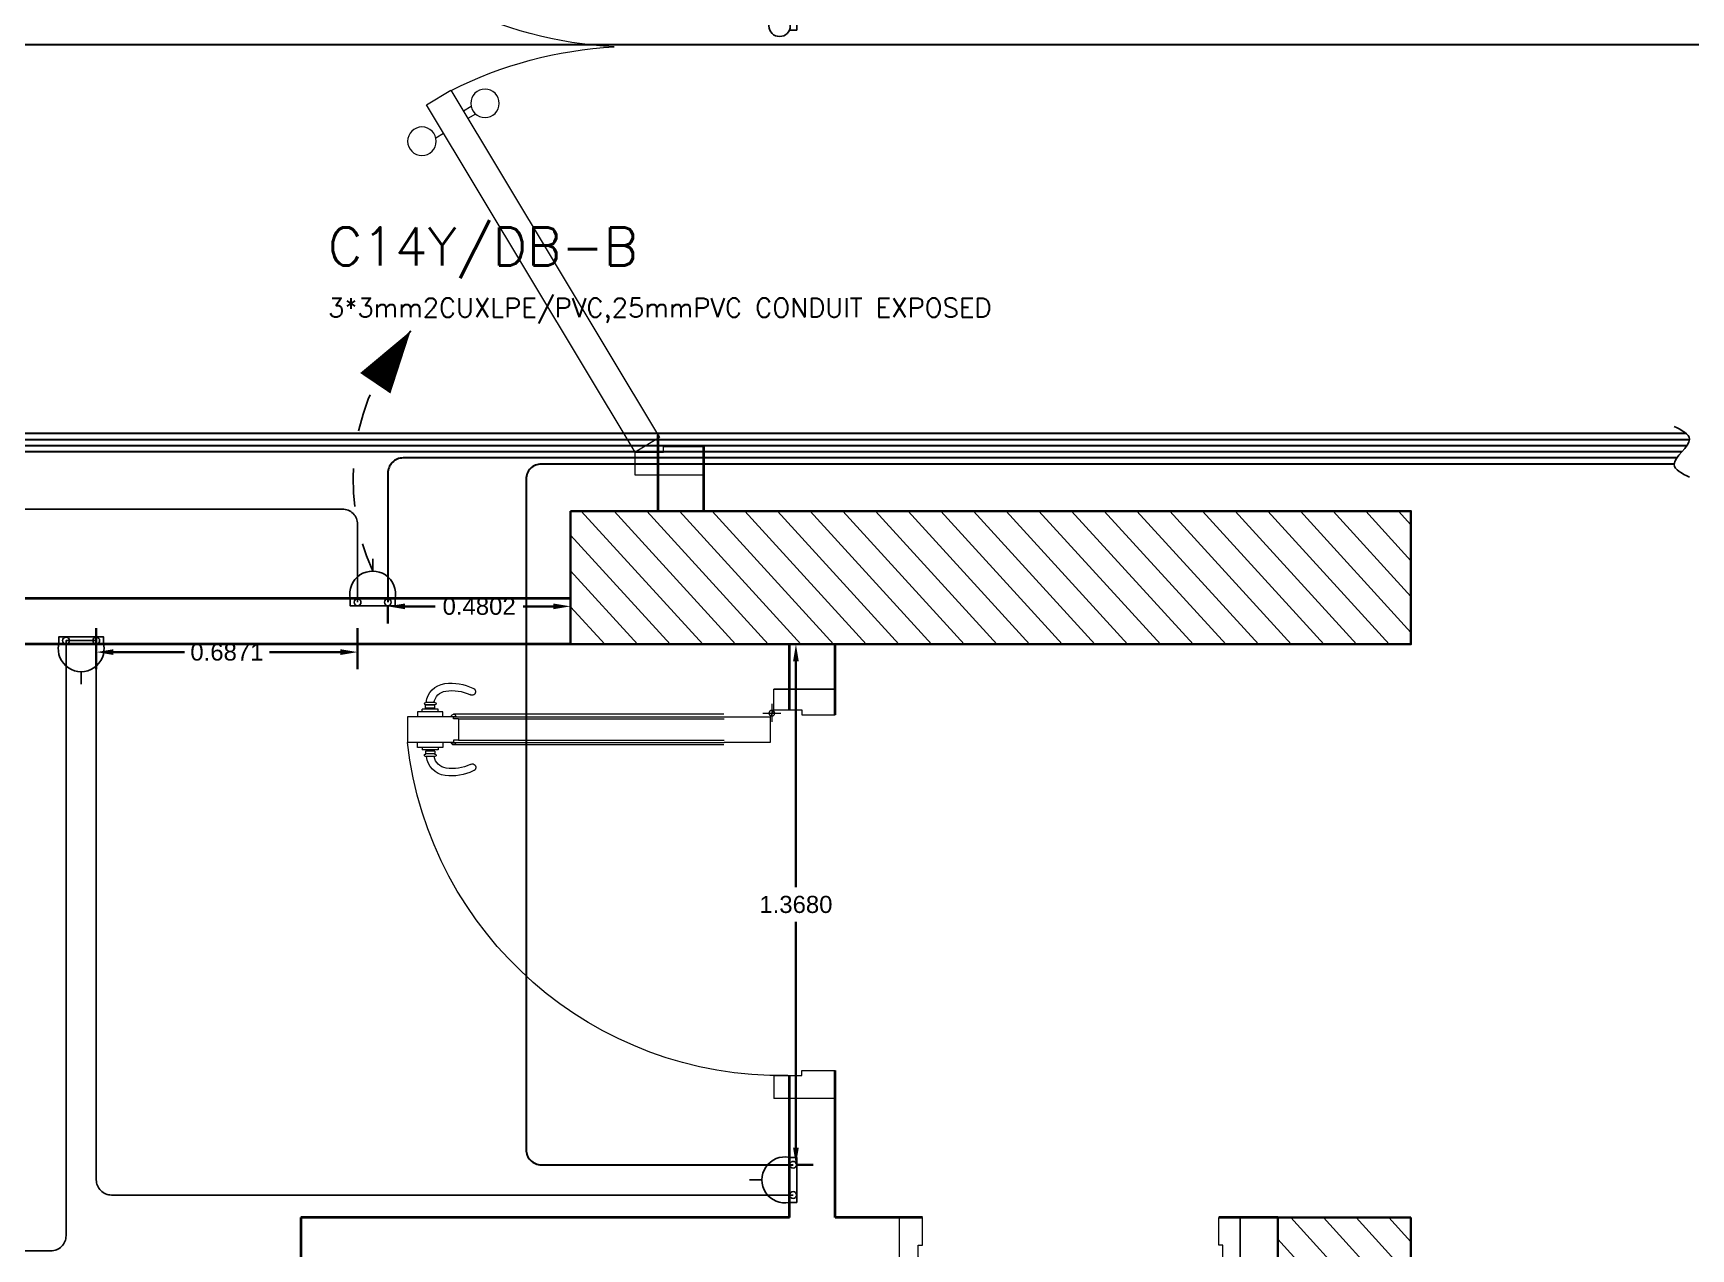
# Model space of a CAD drawing. Header units: inches. Extents: x 3955 to 4125, y 4886 to 4983.
# Drawn here: x 4019.89 to 4024.249, y 4927.915 to 4931.111 of the extents above; entities that cross this region are included whole.
import ezdxf

# ---------------------------------------------------------------- set-up
doc = ezdxf.new("R2010")
doc.units = ezdxf.units.IN
doc.header["$MEASUREMENT"] = 0
doc.linetypes.add('HIDDEN', pattern=[0.375, 0.25, -0.125])
doc.layers.get('0').update_dxf_attribs({"lineweight": 35})
doc.layers.get('Defpoints').update_dxf_attribs({"lineweight": 25})
for name, color, linetype, lineweight in [('Column(S)', 24, 'Continuous', 35), ('DIM', 6, 'Continuous', 20), ('DOOR', 24, 'Continuous', 18), ('hatch col(S)', 45, 'Continuous', 15), ('Shop Drawing', 3, 'Continuous', 30), ('walls', 7, 'Continuous', 40)]:
    doc.layers.add(name, color=color, linetype=linetype, lineweight=lineweight)
for name, color, linetype in [('E-CUT', 30, 'Continuous'), ('E-LEADER', 30, 'Continuous'), ('E-POWER', 3, 'Continuous'), ('E-TEXT', 2, 'Continuous'), ('finish', 32, 'Continuous'), ('N Wiring', 255, 'Continuous'), ('WE - BOXES', 2, 'Continuous')]:
    doc.layers.add(name, color=color, linetype=linetype)
doc.styles.add('ELEC', font='romans.shx')
doc.styles.get("Standard").update_dxf_attribs({"font": 'arial.ttf'})
doc.dimstyles.get("Standard").update_dxf_attribs({"dimtxt": 0.18, "dimasz": 0.18, "dimexe": 0.18, "dimexo": 0.0625, "dimgap": 0.09, "dimtad": 0, "dimtih": 1, "dimtoh": 1, "dimdec": 4, "dimzin": 0, "dimdsep": 46, "dimtxsty": 'Standard', "dimcen": 0.09, "dimadec": 0, "dimazin": 0, "dimtfac": 1, "dimtdec": 4, "dimtofl": 0, "dimtmove": 0, "dimatfit": 3, "dimfxl": 1, "dimtolj": 1, "dimtzin": 0, "dimarcsym": 0})
pattern_1 = [(132.3684, (-150.37583, 298.166544), (-0.046915522, -0.042792333), [])]

# ---------------------------------------------------------------- blocks, each defined once
blk = doc.blocks.new('A$C18813F01')
at = {"layer": 'DOOR'}
for p, q in [((0.7167, 2.181), (0.5968, 2.181)), ((0.5968, 2.181), (0.7168, 2.181)), ((0.5968, 2.181), (0.7168, 2.181)), ((0.5968, 2.131), (0.5968, 2.181)), ((0.7167, 2.181), (0.7167, 2.181)), ((0.7168, 2.181), (0.7168, 2.141)), ((0.6668, 2.131), (0.5968, 2.131)), ((0.7168, 2.141), (0.6668, 2.141)), ((0.6668, 2.141), (0.6668, 2.131)), ((0.6739, 2.1152), (0.7168, 2.141)), ((0.7168, 2.141), (1.0826, 1.5324)), ((1.0397, 1.5067), (0.6739, 2.1152)), ((1.0311, 1.6182), (0.9882, 1.5924)), ((1.0662, 1.5901), (1.0527, 1.5821)), ((0.9965, 1.5483), (1.0099, 1.5563)), ((1.0042, 1.5354), (1.0176, 1.5435)), ((1.0826, 1.5324), (1.0397, 1.5067)), ((1.0397, 1.3546), (0.6739, 0.7461)), ((1.0826, 1.3288), (1.0397, 1.3546)), ((0.7168, 0.7203), (1.0826, 1.3288)), ((0.9965, 1.313), (1.0099, 1.3049)), ((1.0042, 1.3259), (1.0176, 1.3178)), ((1.0662, 1.2711), (1.0527, 1.2792)), ((0.6668, 0.7303), (0.5968, 0.7303)), ((0.5968, 0.7303), (0.5968, 0.6803)), ((0.6668, 0.7203), (0.6668, 0.7303)), ((0.6739, 0.7461), (0.7168, 0.7203)), ((0.7168, 0.7203), (0.6668, 0.7203)), ((0.7168, 0.6803), (0.7168, 0.7203)), ((0.5968, 0.6803), (0.7168, 0.6803))]:
    blk.add_line(p, q, dxfattribs=at)
for centre in [(1.0905, 1.596), (0.9799, 1.5295), (0.9799, 1.3317), (1.0905, 1.2653)]:
    blk.add_circle(centre, 0.025, dxfattribs=at)
for centre, start, end in [((0.7158, 2.1454), 273.0399, 296.8865), ((0.7158, 0.7158), 63.1135, 86.9601)]:
    blk.add_arc(centre, 0.7158, start, end, dxfattribs=at)
blk = doc.blocks.new('A$C73D03C2A')
at = {"layer": 'DOOR', "linetype": 'Continuous'}
for p, q in [((0.0605, 0.8351), (0.0605, 0.8895)), ((0.0605, 0.8895), (0.0714, 0.8895)), ((0.0714, 0.8128), (0.0714, 0.9107)), ((0.0714, 0.9107), (0.1258, 0.9107)), ((0.1258, 0.8128), (0.1258, 0.9107)), ((0.1367, 0.8895), (0.1258, 0.8895)), ((0.1367, 0.8351), (0.1367, 0.8895)), ((0.0412, 0.8522), (0.0412, 0.8715)), ((0.0463, 0.8522), (0.0463, 0.8715)), ((0.0466, 0.8522), (0.0466, 0.8721)), ((0.0529, 0.8721), (0.0466, 0.8721)), ((0.0529, 0.8522), (0.0466, 0.8522)), ((0.0529, 0.8522), (0.0529, 0.8721)), ((0.0551, 0.8453), (0.0551, 0.879)), ((0.0605, 0.879), (0.0551, 0.879)), ((0.1367, 0.879), (0.1421, 0.879)), ((0.1421, 0.8453), (0.1421, 0.879)), ((0.1443, 0.8721), (0.1506, 0.8721)), ((0.1443, 0.8522), (0.1443, 0.8721)), ((0.1443, 0.8522), (0.1506, 0.8522)), ((0.1506, 0.8522), (0.1506, 0.8721)), ((0.156, 0.8721), (0.1558, 0.8721)), ((0.156, 0.8522), (0.156, 0.8721)), ((0.0605, 0.8453), (0.0551, 0.8453)), ((0.0714, 0.8351), (0.0605, 0.8351)), ((0.0659, 0.2365), (0.0659, 0.8124)), ((0.0706, 0.8171), (0.0706, 0.8076)), ((0.0714, 0.8128), (0.0714, 0.2363)), ((0.0757, 0.8128), (0.0714, 0.8128)), ((0.0757, 0.8019), (0.0757, 0.8128)), ((0.1214, 0.8019), (0.1214, 0.8128)), ((0.1214, 0.8128), (0.1258, 0.8128)), ((0.1258, 0.8351), (0.1367, 0.8351)), ((0.1258, 0.8128), (0.1258, 0.2363)), ((0.1266, 0.8171), (0.1266, 0.8076)), ((0.1313, 0.2365), (0.1313, 0.8124)), ((0.1367, 0.8453), (0.1421, 0.8453)), ((0.0757, 0.8019), (0.0757, 0.2363)), ((0.0757, 0.8019), (0.1214, 0.8019)), ((0.1214, 0.8019), (0.1214, 0.2363)), ((0.0714, 0.2363), (0.0714, 0.1384)), ((0.1258, 0.1384), (0.1258, 0.2363)), ((0.0127, 0), (0.0127, 0.1306)), ((0.0563, 0.1306), (0.0127, 0.1306)), ((0.0563, 0.1306), (0.0563, 0.0707)), ((0.0714, 0.1384), (0.1258, 0.1384)), ((0.8351, 0.1306), (0.8351, 0.0707)), ((0.8351, 0.1306), (0.8839, 0.1306)), ((0.8839, 0), (0.8839, 0.1306)), ((0.0563, 0.0707), (0.0671, 0.0707)), ((0.0671, 0.0707), (0.0671, 0)), ((0.8242, 0.0707), (0.8242, 0)), ((0.8351, 0.0707), (0.8242, 0.0707)), ((0.0671, 0), (0.0127, 0)), ((0.8242, 0), (0.8839, 0))]:
    blk.add_line(p, q, dxfattribs=at)
at = {"layer": 'DOOR'}
for p, q in [((0.0638, 0.1538), (0.0638, 0.1152)), ((0.0127, 0.1307), (0.0127, 0)), ((0.0127, 0.1307), (0.0127, 0)), ((0.0127, 0.1307), (0.0127, 0)), ((0.0435, 0.1345), (0.0822, 0.1345)), ((0.0563, 0.1306), (0.0714, 0.1384))]:
    blk.add_line(p, q, dxfattribs=at)
at = {"layer": 'DOOR', "linetype": 'Continuous'}
blk.add_circle((0.0638, 0.1345), 0.00617, dxfattribs=at)
at = {"layer": 'DOOR'}
blk.add_arc((0.0349, 0.1156), 0.8003, 358.9289, 83.4773, dxfattribs=at)
at = {"layer": 'DOOR', "linetype": 'Continuous'}
for centre, radius, start, end in [((0.0462, 0.8251), 0.0459, 96.2766, 172.4946), ((0.0462, 0.8251), 0.0297, 99.7089, 172.4946), ((0.0437, 0.8715), 0.00259, 0, 180), ((0.0437, 0.8522), 0.00259, 180, 0), ((0.1532, 0.8721), 0.00262, 0, 192.4511), ((0.1532, 0.8522), 0.00262, 167.5489, 0), ((0.151, 0.8244), 0.0459, 7.5054, 83.7234), ((0.151, 0.8244), 0.0297, 7.5054, 80.2911), ((0.1052, 0.8173), 0.1054, 172.4946, 205.9899), ((0.106, 0.8158), 0.0903, 171.5898, 204.9077), ((0.0706, 0.8124), 0.00476, 90, 270), ((0.1266, 0.8124), 0.00476, 270, 90), ((0.0912, 0.8151), 0.0903, 335.0923, 8.4102), ((0.092, 0.8166), 0.1054, 334.0101, 7.5054), ((0.0179, 0.7732), 0.00773, 195.2913, 36.6885), ((0.1793, 0.7725), 0.00773, 143.3115, 344.7087)]:
    blk.add_arc(centre, radius, start, end, dxfattribs=at)
blk = doc.blocks.new('S1')
for p, q in [((0, 180), (0, 260)), ((-147, 0), (147, 0))]:
    blk.add_line(p, q)
blk.add_lwpolyline([(147, 0), (-147, 0), (-147, -48), (147, -48)], close=True)
for centre in [(-99, -24), (99, -24)]:
    blk.add_circle(centre, 22.2)
at = {"linetype": 'Continuous'}
blk.add_arc((0, 30), 150, 348.4616, 191.5384, dxfattribs=at)
blk = doc.blocks.new('*U9')
blk.add_line((233, 512.3), (309.4, 559.6))
blk.add_lwpolyline([(309.4, 559.6, 0, 96, 0), (174.8, 461.8, 96, 96, 0)], format="xyseb")
at = {"linetype": 'HIDDEN', "ltscale": 0.2}
blk.add_arc((581.3, 44), 583, 117.8068, 184.3237, dxfattribs=at)
blk = doc.blocks.new('*D351')
at = {"layer": 'Defpoints', "color": 0}
for p in [(3534.2565, 1331.9664, 0), (3534.7367, 1331.9664, 0), (3534.7367, 1331.9558)]:
    blk.add_point(p, dxfattribs=at)
at = {"layer": 'DIM', "color": 0, "lineweight": -2, "transparency": 16777216}
for p, q in [((3534.2565, 1331.9558), (3534.2565, 1331.9108)), ((3534.3015, 1331.9558), (3534.3809, 1331.9558)), ((3534.6917, 1331.9558), (3534.6123, 1331.9558)), ((3534.7367, 1331.9558), (3534.7367, 1331.9108))]:
    blk.add_line(p, q, dxfattribs=at)
at = {"layer": 'DIM', "color": 0, "transparency": 16777216}
for points in [[(3534.3015, 1331.9633), (3534.3015, 1331.9483), (3534.2565, 1331.9558)], [(3534.6917, 1331.9633), (3534.6917, 1331.9483), (3534.7367, 1331.9558)]]:
    blk.add_solid(points, dxfattribs=at)
at = {"layer": 'DIM', "color": 0, "transparency": 16777216, "insert": (3534.4966, 1331.9558), "char_height": 0.045, "attachment_point": 5}
blk.add_mtext('\\A1;0.4802', dxfattribs=at)
blk = doc.blocks.new('*D353')
at = {"layer": 'Defpoints', "color": 0}
for p in [(3533.4898, 1331.9664, 0), (3534.1769, 1331.9664, 0), (3533.4898, 1331.8355)]:
    blk.add_point(p, dxfattribs=at)
at = {"layer": 'DIM', "color": 0, "lineweight": -2, "transparency": 16777216}
for p, q in [((3533.4898, 1331.898), (3533.4898, 1331.7905)), ((3534.1769, 1331.898), (3534.1769, 1331.7905)), ((3533.5348, 1331.8355), (3533.7218, 1331.8355)), ((3534.1319, 1331.8355), (3533.9449, 1331.8355))]:
    blk.add_line(p, q, dxfattribs=at)
at = {"layer": 'DIM', "color": 0, "transparency": 16777216}
for points in [[(3533.5348, 1331.843), (3533.5348, 1331.828), (3533.4898, 1331.8355)], [(3534.1319, 1331.843), (3534.1319, 1331.828), (3534.1769, 1331.8355)]]:
    blk.add_solid(points, dxfattribs=at)
at = {"layer": 'DIM', "color": 0, "transparency": 16777216, "insert": (3533.8333, 1331.8355), "char_height": 0.045, "attachment_point": 5}
blk.add_mtext('\\A1;0.6871', dxfattribs=at)
blk = doc.blocks.new('*D362')
at = {"layer": 'Defpoints', "color": 0}
for p in [(3535.322, 1331.856, 0), (3535.3295, 1331.856), (3535.322, 1330.488, 0)]:
    blk.add_point(p, dxfattribs=at)
at = {"layer": 'DIM', "color": 0, "lineweight": -2, "transparency": 16777216}
for p, q in [((3535.3295, 1331.856), (3535.3745, 1331.856)), ((3535.3295, 1331.811), (3535.3295, 1331.2175)), ((3535.3295, 1330.533), (3535.3295, 1331.1265)), ((3535.3295, 1330.488), (3535.3745, 1330.488))]:
    blk.add_line(p, q, dxfattribs=at)
at = {"layer": 'DIM', "color": 0, "transparency": 16777216}
for points in [[(3535.322, 1331.811), (3535.337, 1331.811), (3535.3295, 1331.856)], [(3535.322, 1330.533), (3535.337, 1330.533), (3535.3295, 1330.488)]]:
    blk.add_solid(points, dxfattribs=at)
at = {"layer": 'DIM', "color": 0, "transparency": 16777216, "insert": (3535.3295, 1331.172), "char_height": 0.045, "attachment_point": 5}
blk.add_mtext('\\A1;1.3680', dxfattribs=at)
blk = doc.blocks.new('*U110')
at = {"layer": 'WE - BOXES'}
for points in [[(-0.024, 0.055), (-0.024, 0.096), (0.024, 0.096), (0.024, 0.055)], [(0.055, -0.024), (0.096, -0.024), (0.096, 0.024), (0.055, 0.024)]]:
    blk.add_lwpolyline(points, dxfattribs=at)
blk.add_circle((0, 0), 0.06, dxfattribs=at)
blk = doc.blocks.new('A$C606D7A20')
at = {"layer": 'hatch col(S)', "ltscale": 2.5}
h = blk.add_hatch(dxfattribs=at)
h.set_pattern_fill('ANSI31', color=256, scale=0.02, angle=-272.6316)
h.set_pattern_definition(pattern_1)
h.paths.add_polyline_path([(9.06771, -8.61045), (6.85757, -8.61045), (6.85757, -8.96045), (9.06771, -8.96045)])
h = blk.add_hatch(dxfattribs=at)
h.set_pattern_fill('ANSI31', color=256, scale=0.02, angle=-272.6316)
h.set_pattern_definition(pattern_1)
h.paths.add_polyline_path([(9.06771, -10.46693), (8.71759, -10.46693), (8.71759, -12.57912), (9.06771, -12.57912)])
at = {"layer": 'Column(S)', "ltscale": 2.5}
for points in [[(6.85757, -8.61045), (6.85757, -8.96045), (9.06771, -8.96045), (9.06771, -8.61045)], [(9.06771, -10.46693), (8.71759, -10.46693), (8.71759, -12.57912), (9.06771, -12.57912)]]:
    blk.add_lwpolyline(points, close=True, dxfattribs=at)
at = {"layer": 'E-CUT'}
blk.add_spline([(9.75981, -8.38769), (9.79996, -8.42115), (9.75981, -8.48806), (9.79996, -8.52151)], degree=3, dxfattribs=at)
at = {"layer": 'N Wiring'}
for points in [[(0.24033, -6.51027), (3.71806, -6.51027, -0.4142136), (3.75806, -6.55027), (3.75806, -8.85007), (3.83771, -8.85007), (3.83771, -8.64507, -0.4142136), (3.87771, -8.60507), (6.25774, -8.60507, -0.4142136), (6.29774, -8.64507), (6.29774, -8.85007)], [(7.44287, -10.40809), (5.65067, -10.40809, -0.4142136), (5.61067, -10.36809), (5.61067, -8.95085), (5.53119, -8.95085), (5.53119, -10.51497, -0.4142136), (5.49119, -10.55497), (0.2403, -10.55497), (0.2403, -10.63461), (2.15204, -10.63461, -0.4142136), (2.19204, -10.67461), (2.19204, -13.03242, -0.4142136), (2.15204, -13.07242), (0.24028, -13.07242), (0.24028, -13.15207), (3.25384, -13.15207, -0.4142136), (3.29384, -13.19207), (3.29384, -15.71101), (3.37332, -15.71466), (3.37332, -13.19212, -0.4142136), (3.41332, -13.15212), (6.15565, -13.15212)]]:
    blk.add_lwpolyline(points, format="xyb", dxfattribs=at)
at = {"layer": 'Shop Drawing', "color": 6}
blk.add_lwpolyline([(10.6938, -7.38515), (3.81672, -7.38515)], dxfattribs=at)
at = {"layer": 'Shop Drawing'}
for points in [[(9.79112, -8.40639), (3.82916, -8.40639)], [(3.81899, -8.42246), (9.79995, -8.42246)]]:
    blk.add_lwpolyline(points, dxfattribs=at)
for points in [[(9.79301, -8.43853), (4.17269, -8.43853, 0.4142136), (4.13269, -8.47853), (4.13269, -8.56876)], [(9.77988, -8.4546), (4.42185, -8.4546, 0.4142136), (4.38185, -8.4946), (4.38185, -8.56536)], [(9.76675, -8.47067), (6.41738, -8.47067, 0.4142136), (6.37738, -8.51067), (6.37738, -8.85007)], [(9.75981, -8.48674), (6.78076, -8.48674, 0.4142136), (6.74076, -8.52674), (6.74076, -10.28844, 0.4142136), (6.78076, -10.32844), (7.44287, -10.32844)]]:
    blk.add_lwpolyline(points, format="xyb", dxfattribs=at)
at = {"layer": 'walls', "ltscale": 2.5}
for p, q in [((7.08755, -8.4099), (7.08755, -8.61045)), ((7.20755, -8.44066), (7.20755, -8.61045)), ((6.85757, -8.84045), (2.49745, -8.84045)), ((6.85757, -8.96045), (2.49745, -8.96045)), ((7.43325, -9.13231), (7.43325, -8.96045)), ((7.55325, -9.14574), (7.55325, -8.96045)), ((7.43325, -10.46693), (7.43325, -10.09382)), ((7.55325, -10.46693), (7.55325, -10.08039)), ((7.43325, -10.46693), (6.14891, -10.46693)), ((6.14891, -10.46693), (6.14891, -12.22913)), ((7.78328, -10.46693), (7.55325, -10.46693)), ((8.71759, -10.46693), (8.56215, -10.46693))]:
    blk.add_line(p, q, dxfattribs=at)
at = {"layer": 'DOOR', "ltscale": 2.5}
for p, xscale, yscale, zscale, rotation in [((7.55325, -9.06284), -1.234603644355799, 1.234603644355799, 1.234603644355799, 90), ((8.63123, -10.46693), 1.028836370296499, 1.028836370296499, 1.028836370296499, 180)]:
    blk.add_blockref('A$C73D03C2A', p, dxfattribs=dict(at, xscale=xscale, yscale=yscale, zscale=zscale, rotation=rotation))
at = {"layer": 'E-LEADER', "xscale": 0.001, "yscale": 0.001, "zscale": 0.001, "rotation": 19.94119348227059}
blk.add_blockref('*U9', (6.33756, -8.76803), dxfattribs=at)
at = {"layer": 'E-POWER', "xscale": 0.0004022874689625001, "yscale": 0.0004022874689625001, "zscale": 0.0004022874689625001}
blk.add_blockref('S1', (6.33756, -8.84045), dxfattribs=at)
at = {"layer": 'E-POWER'}
for p, xscale, yscale, zscale, rotation in [((5.57093, -8.96045), -0.0004014404892453099, 0.0004014404892453098, 0.0004014404892453098, 179.9999997657781), ((7.43325, -10.36826), -0.0004022874689625001, 0.0004022874689625001, 0.0004022874689625001, 90)]:
    blk.add_blockref('S1', p, dxfattribs=dict(at, xscale=xscale, yscale=yscale, zscale=zscale, rotation=rotation))
at = {"layer": 'finish', "ltscale": 2.5, "xscale": -1.5, "yscale": 1.5, "zscale": 1.5}
blk.add_blockref('A$C18813F01', (8.10273, -9.5361), dxfattribs=at)
at = {"layer": 'WE - BOXES', "xscale": 0.468, "yscale": 0.468, "zscale": 0.468}
blk.add_blockref('*U110', (7.40756, -7.33487, 0), dxfattribs=at)
at = {"layer": 'E-TEXT', "style": 'ELEC'}
for s, height, p in [('C14Y/DB-B', 0.1, (6.22026, -7.96471, 0)), ('3*3mm2CUXLPE/PVC,25mmPVC CONDUIT EXPOSED', 0.05, (6.22026, -8.10052, 0))]:
    blk.add_text(s, height=height, dxfattribs=at).set_placement(p)
at = {"layer": 'DIM'}
for base, p1, p2, picture, middle in [((6.85757, -8.86072, 0), (6.37738, -8.85007), (6.85757, -8.85007), '*D351', (6.61748, -8.86072, 0)), ((5.61067, -8.981, 0), (6.29774, -8.85007), (5.61067, -8.85007), '*D353', (5.9542, -8.981, 0))]:
    dim = blk.add_linear_dim(base=base, p1=p1, p2=p2, dimstyle='Standard', dxfattribs=at)
    dim.commit()
    dim.dimension.update_dxf_attribs({"geometry": picture, "text_midpoint": middle, "insert": (-3527.87912, -1340.81648)})
dim = blk.add_linear_dim(base=(7.45037, -8.96045, 0), p1=(7.44287, -10.32844), p2=(7.44287, -8.96045), angle=90, dimstyle='Standard', dxfattribs=at)
dim.commit()
dim.dimension.update_dxf_attribs({"geometry": '*D362', "text_midpoint": (7.45037, -9.64444, 0), "insert": (-3527.87912, -1340.81648)})

msp = doc.modelspace()

# ---------------------------------------------------------------- block references
msp.add_blockref('A$C606D7A20', (4014.4456, 4938.4649))

doc.saveas('drawing.dxf')
